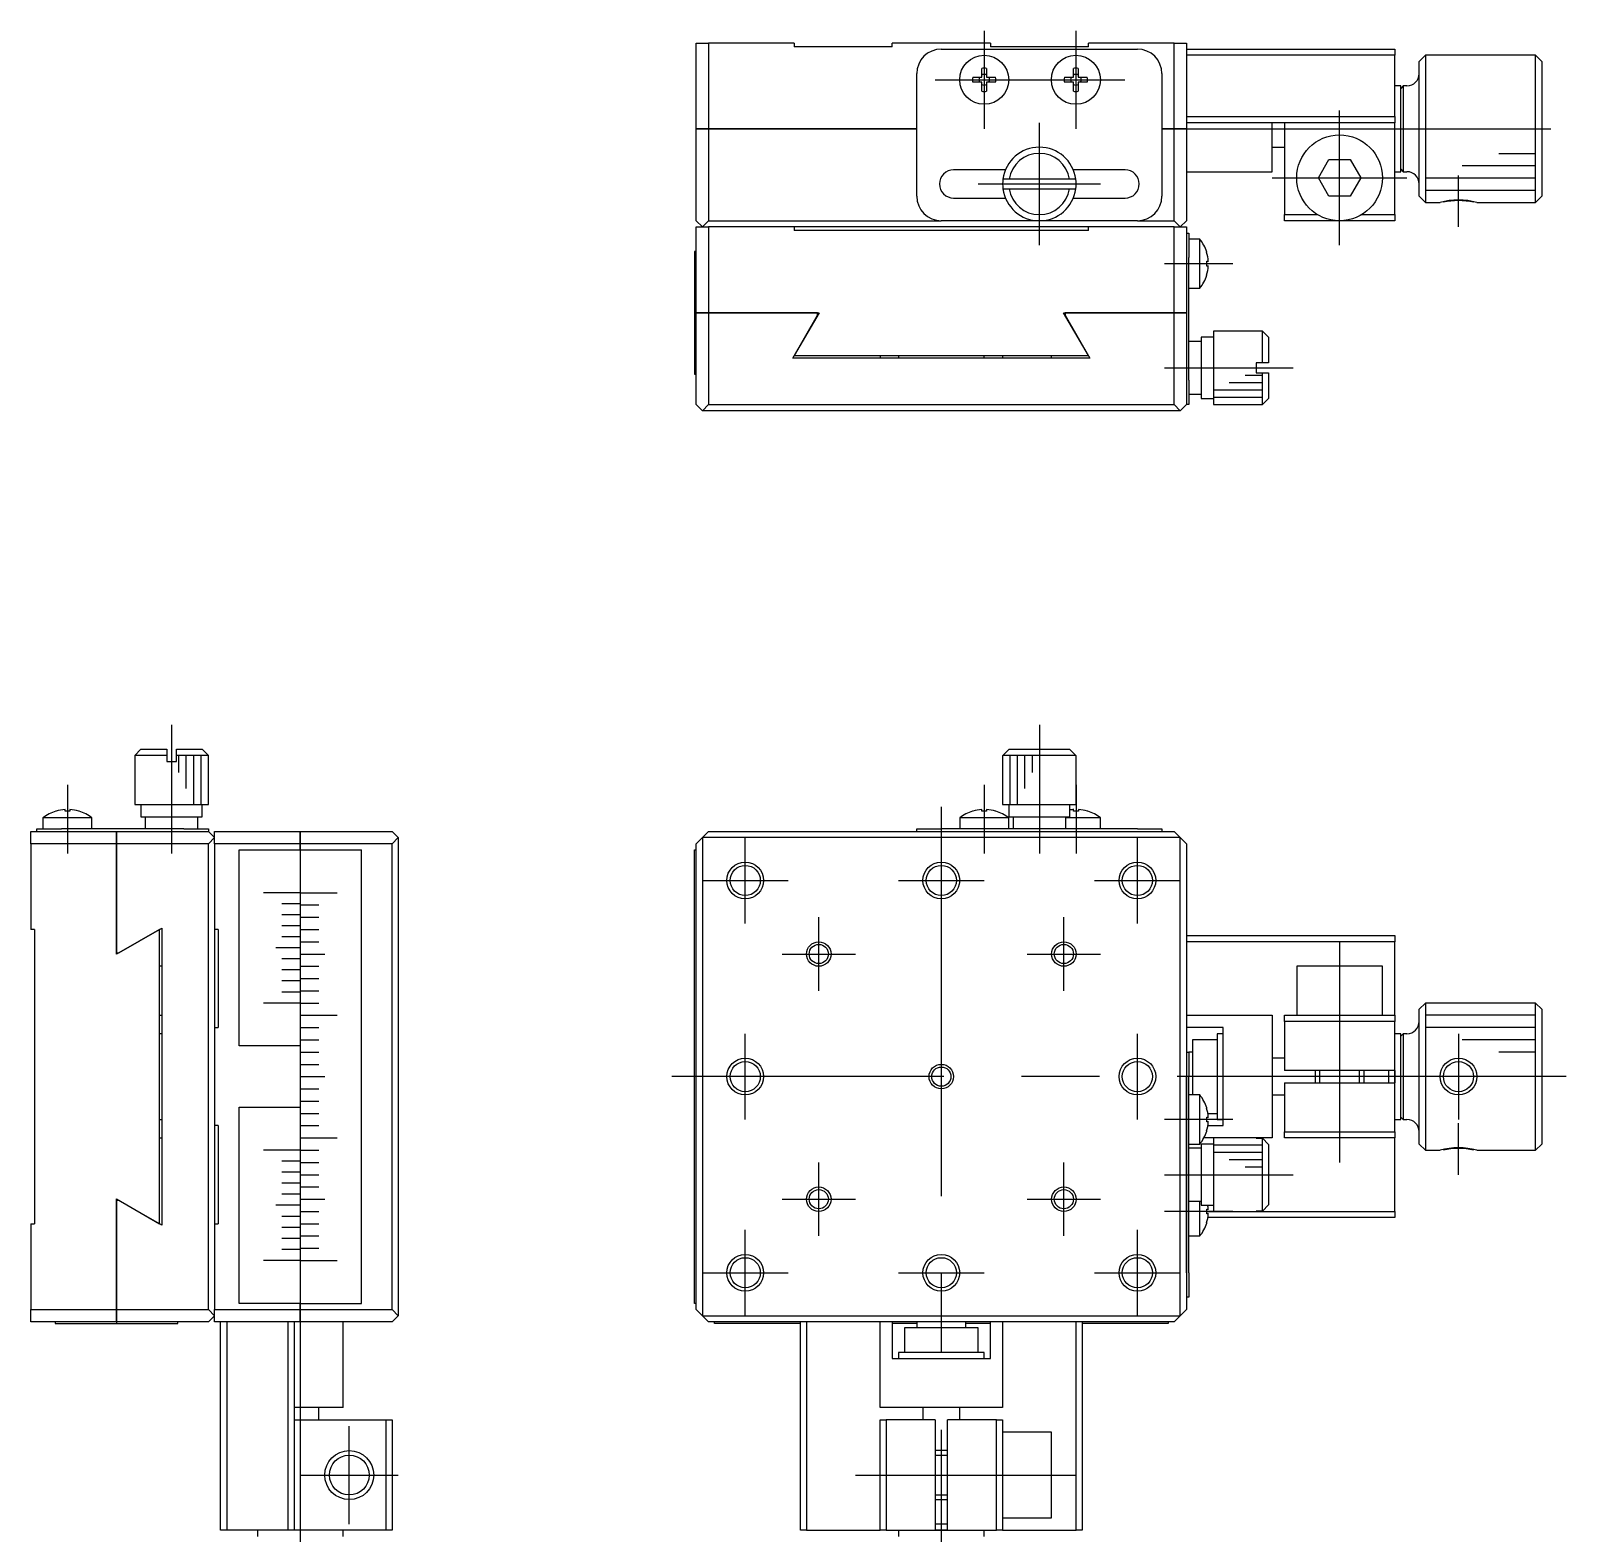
# Model space of a CAD drawing. Extents: x -74 to 198, y -108 to 85.
# Drawn here: x -74.3 to 51, y -37.2 to 85.3 of the extents above; entities that cross this region are included whole.
import ezdxf

# ---------------------------------------------------------------- set-up
doc = ezdxf.new("R2010")
doc.units = 0
doc.linetypes.add('CENTER', pattern=[50.8, 31.75, -6.35, 6.35, -6.35])
doc.layers.get('0').update_dxf_attribs({"linetype": 'CONTINUOUS'})
doc.layers.add('CENTER', color=1, linetype='CENTER')

msp = doc.modelspace()

# ---------------------------------------------------------------- linework, layer by layer
at = {"color": 7, "linetype": 'CONTINUOUS'}
for p, q in [((-20, 77.31), (-20, 84.31)), ((-20, 84.31), (-19, 84.31)), ((-19, 84.31), (-19, 77.31)), ((-12, 84.31), (-19, 84.31)), ((-12, 84.31), (-12, 84.01)), ((-4, 84.01), (-12, 84.01)), ((4, 84.31), (-4, 84.31)), ((-4, 84.01), (-4, 84.31)), ((4, 84.31), (4, 84.01)), ((12, 84.01), (4, 84.01)), ((19, 84.31), (12, 84.31)), ((12, 84.01), (12, 84.31)), ((19, 77.31), (19, 84.31)), ((19, 84.31), (20, 84.31)), ((20, 84.31), (20, 77.31)), ((0, 83.81), (16, 83.81)), ((20, 83.81), (37, 83.81)), ((37, 83.31), (20, 83.31)), ((37, 83.81), (37, 83.31)), ((37, 78.31), (37, 83.31)), ((39.5, 83.31), (39, 82.81)), ((39, 71.81), (39, 82.81)), ((39.5, 83.31), (39.5, 71.31)), ((48.5, 83.31), (39.5, 83.31)), ((48.5, 71.31), (48.5, 83.31)), ((49, 82.81), (48.5, 83.31)), ((49, 82.81), (49, 71.81)), ((-2, 71.81), (-2, 81.81)), ((2.57, 81.51), (3.3, 81.51)), ((3.3, 81.51), (3.3, 82.24)), ((3.7, 82.24), (3.7, 81.51)), ((3.7, 81.51), (4.43, 81.51)), ((10.05, 81.51), (10.78, 81.51)), ((10.78, 81.51), (10.78, 82.24)), ((11.18, 82.24), (11.18, 81.51)), ((11.18, 81.51), (11.91, 81.51)), ((18, 81.81), (18, 71.81)), ((3.3, 81.11), (2.57, 81.11)), ((3.3, 80.38), (3.3, 81.11)), ((4.43, 81.11), (3.7, 81.11)), ((3.7, 81.11), (3.7, 80.38)), ((10.78, 81.11), (10.05, 81.11)), ((10.78, 80.38), (10.78, 81.11)), ((11.91, 81.11), (11.18, 81.11)), ((11.18, 81.11), (11.18, 80.38)), ((37.5, 80.81), (37, 80.81)), ((37.5, 73.81), (37.5, 80.81)), ((37.7, 80.81), (37.5, 80.61)), ((37.5, 74.01), (37.5, 80.61)), ((37.7, 80.81), (37.7, 73.81)), ((38, 80.81), (37.7, 80.81)), ((20, 78.31), (37, 78.31)), ((37, 77.81), (20, 77.81)), ((27, 73.81), (27, 77.81)), ((28, 77.81), (28, 70.31)), ((37, 78.31), (37, 77.81)), ((37, 70.31), (37, 77.81)), ((-20, 69.81), (-20, 77.31)), ((-20, 77.31), (-19, 77.31)), ((-19, 77.31), (-20, 77.31)), ((-2, 77.31), (-19, 77.31)), ((-19, 77.31), (-2, 77.31)), ((-19, 77.31), (-19, 69.81)), ((19, 77.31), (18, 77.31)), ((18, 77.31), (19, 77.31)), ((19, 69.81), (19, 77.31)), ((19, 77.31), (20, 77.31)), ((20, 77.31), (19, 77.31)), ((20, 77.31), (20, 69.81)), ((27, 75.81), (28, 75.81)), ((45.5, 75.31), (48.5, 75.31)), ((5.23, 73.96), (1, 73.96)), ((15, 73.96), (10.77, 73.96)), ((30.77, 73.31), (31.63, 74.81)), ((31.63, 74.81), (33.37, 74.81)), ((33.37, 74.81), (34.23, 73.31)), ((37.5, 74.01), (37.7, 73.81)), ((42.5, 74.31), (48.5, 74.31)), ((5.53, 73.21), (5.03, 73.21)), ((10.47, 73.21), (5.53, 73.21)), ((10.97, 73.21), (10.47, 73.21)), ((20, 73.81), (27, 73.81)), ((31.63, 71.81), (30.77, 73.31)), ((34.23, 73.31), (33.37, 71.81)), ((37, 73.81), (37.5, 73.81)), ((37.7, 73.81), (38, 73.81)), ((39.5, 73.31), (48.5, 73.31)), ((1, 71.66), (5.23, 71.66)), ((5.03, 72.41), (5.53, 72.41)), ((5.53, 72.41), (10.47, 72.41)), ((10.47, 72.41), (10.97, 72.41)), ((10.77, 71.66), (15, 71.66)), ((33.37, 71.81), (31.63, 71.81)), ((39, 71.81), (39.5, 71.31)), ((39.5, 72.31), (48.5, 72.31)), ((48.5, 71.31), (49, 71.81)), ((28, 70.31), (30.7, 70.31)), ((28, 69.81), (28, 70.31)), ((34.3, 70.31), (37, 70.31)), ((37, 70.31), (37, 69.81)), ((39.5, 71.31), (40.7, 71.31)), ((43.7, 71.31), (48.5, 71.31)), ((-19.5, 69.31), (-20, 69.81)), ((-20, 62.31), (-20, 69.31)), ((-20, 69.31), (-19.5, 69.31)), ((-19, 69.81), (-19.5, 69.31)), ((-19.5, 69.31), (-19, 69.31)), ((-19, 69.81), (0, 69.81)), ((-19, 69.31), (-19, 62.31)), ((-12, 69.31), (-19, 69.31)), ((12, 69.31), (-12, 69.31)), ((-12, 69.31), (-12, 69.01)), ((12, 69.01), (-12, 69.01)), ((8, 69.81), (0, 69.81)), ((16, 69.81), (8, 69.81)), ((19, 69.31), (12, 69.31)), ((12, 69.01), (12, 69.31)), ((16, 69.81), (19, 69.81)), ((19.5, 69.31), (19, 69.81)), ((19, 62.31), (19, 69.31)), ((19, 69.31), (19.5, 69.31)), ((20, 69.81), (19.5, 69.31)), ((19.5, 69.31), (20, 69.31)), ((20, 69.31), (20, 62.31)), ((32.5, 69.81), (28, 69.81)), ((37, 69.81), (32.5, 69.81)), ((20, 68.81), (20.2, 68.81)), ((20.2, 68.81), (20.2, 66.81)), ((21.1, 68.31), (20.2, 68.31)), ((21.1, 64.31), (21.1, 68.31)), ((-20.15, 67.31), (-20.15, 62.31)), ((-20, 67.31), (-20.15, 67.31)), ((20.2, 56.81), (20.2, 66.81)), ((21.66, 67.24), (21.66, 67.26)), ((21.66, 66.11), (21.66, 66.51)), ((21.66, 66.51), (21.79, 66.51)), ((21.79, 66.11), (21.66, 66.11)), ((21.66, 65.36), (21.66, 65.38)), ((20.2, 64.31), (21.1, 64.31)), ((-20.15, 62.31), (-20.15, 57.31)), ((-20, 62.31), (-20.15, 62.31)), ((-20, 62.31), (-20.15, 62.31)), ((-20, 54.81), (-20, 62.31)), ((-20, 62.31), (-19, 62.31)), ((-19, 62.31), (-20, 62.31)), ((-10.1, 62.31), (-19, 62.31)), ((-19, 62.31), (-10.1, 62.31)), ((-19, 62.31), (-19, 54.81)), ((-12.12, 58.61), (-10.1, 62.11)), ((-9.98, 62.31), (-12, 58.81)), ((-10.1, 62.11), (-10.1, 62.31)), ((-10.1, 62.31), (-9.98, 62.31)), ((12, 58.81), (9.98, 62.31)), ((9.98, 62.31), (10.1, 62.31)), ((19, 62.31), (10.1, 62.31)), ((10.1, 62.31), (19, 62.31)), ((10.1, 62.31), (10.1, 62.11)), ((10.1, 62.11), (12.12, 58.61)), ((19, 54.81), (19, 62.31)), ((19, 62.31), (20, 62.31)), ((20, 62.31), (19, 62.31)), ((20, 62.31), (20, 54.81)), ((22.2, 60.31), (21.2, 60.31)), ((21.2, 60.31), (21.2, 55.31)), ((22.2, 60.81), (22.2, 54.81)), ((26.2, 60.81), (22.2, 60.81)), ((26.7, 60.31), (26.2, 60.81)), ((26.2, 58.21), (26.2, 60.81)), ((26.7, 60.31), (26.7, 58.21)), ((21.2, 59.96), (20.2, 59.96)), ((12.12, 58.61), (-12.12, 58.61)), ((-12, 58.81), (12, 58.81)), ((-5, 58.81), (-5, 58.61)), ((-3.5, 58.81), (-3.5, 58.61)), ((3.5, 58.61), (3.5, 58.81)), ((5, 58.81), (5, 58.61)), ((9, 58.61), (9, 58.81)), ((25.7, 58.21), (25.7, 57.41)), ((26.2, 58.21), (25.7, 58.21)), ((26.7, 58.21), (26.2, 58.21)), ((-20.15, 57.31), (-20, 57.31)), ((20.2, 56.81), (20.2, 54.81)), ((23.5, 56.61), (26.2, 56.61)), ((24.8, 57.21), (26.2, 57.21)), ((25.7, 57.41), (26.2, 57.41)), ((26.2, 54.81), (26.2, 57.41)), ((26.2, 57.41), (26.7, 57.41)), ((26.7, 57.41), (26.7, 55.31)), ((20.2, 55.66), (21.2, 55.66)), ((21.2, 55.31), (22.2, 55.31)), ((22.2, 56.01), (26.2, 56.01)), ((22.2, 55.41), (26.2, 55.41)), ((26.2, 54.81), (26.7, 55.31)), ((-19.5, 54.31), (-20, 54.81)), ((-19, 54.81), (-19.5, 54.31)), ((19.5, 54.31), (-19.5, 54.31)), ((-19, 54.81), (19, 54.81)), ((19.5, 54.31), (19, 54.81)), ((20, 54.81), (19.5, 54.31)), ((20.2, 54.81), (20, 54.81)), ((22.2, 54.81), (26.2, 54.81)), ((-65.31, 26.7), (-65.81, 26.2)), ((-65.31, 26.7), (-63.21, 26.7)), ((-63.21, 26.7), (-63.21, 26.2)), ((-62.41, 26.7), (-60.31, 26.7)), ((-62.41, 26.2), (-62.41, 26.7)), ((-59.81, 26.2), (-60.31, 26.7)), ((5.03, 26.2), (5.53, 26.7)), ((5.53, 26.7), (10.47, 26.7)), ((10.47, 26.7), (10.97, 26.2)), ((-65.81, 26.2), (-65.81, 22.2)), ((-63.21, 26.2), (-65.81, 26.2)), ((-63.21, 26.2), (-63.21, 25.7)), ((-63.21, 25.7), (-62.41, 25.7)), ((-59.81, 26.2), (-62.41, 26.2)), ((-62.41, 25.7), (-62.41, 26.2)), ((-62.21, 24.8), (-62.21, 26.2)), ((-61.61, 23.5), (-61.61, 26.2)), ((-61.01, 22.2), (-61.01, 26.2)), ((-60.41, 22.2), (-60.41, 26.2)), ((-59.81, 22.2), (-59.81, 26.2)), ((5, 25.7), (5, 22.2)), ((5, 25.7), (5.03, 25.7)), ((10.97, 26.2), (5.03, 26.2)), ((5.03, 25.7), (5.03, 26.2)), ((5.6, 26.2), (5.6, 22.2)), ((6.2, 26.2), (6.2, 22.2)), ((6.8, 26.2), (6.8, 23.5)), ((7.4, 26.2), (7.4, 24.8)), ((10.97, 26.2), (10.97, 25.7)), ((10.97, 25.7), (11, 25.7)), ((11, 22.2), (11, 25.7)), ((-72.24, 21.66), (-72.26, 21.66)), ((-71.51, 21.66), (-71.51, 21.79)), ((-71.11, 21.66), (-71.51, 21.66)), ((-71.11, 21.79), (-71.11, 21.66)), ((-70.36, 21.66), (-70.38, 21.66)), ((-65.81, 22.2), (-59.81, 22.2)), ((-65.31, 22.2), (-65.31, 21.2)), ((-60.31, 21.2), (-60.31, 22.2)), ((2.57, 21.66), (2.55, 21.66)), ((3.3, 21.66), (3.3, 21.79)), ((3.7, 21.66), (3.3, 21.66)), ((3.7, 21.79), (3.7, 21.66)), ((4.45, 21.66), (4.43, 21.66)), ((5, 22.2), (11, 22.2)), ((5.5, 22.2), (5.5, 21.2)), ((10.5, 21.2), (10.5, 22.2)), ((10.8, 21.66), (10.8, 21.79)), ((11.2, 21.66), (10.8, 21.66)), ((11.2, 21.79), (11.2, 21.66)), ((11.95, 21.66), (11.93, 21.66)), ((-73.81, 20.2), (-71.81, 20.2)), ((-73.81, 20), (-73.81, 20.2)), ((-69.31, 21.1), (-73.31, 21.1)), ((-73.31, 21.1), (-73.31, 20.2)), ((-61.81, 20.2), (-71.81, 20.2)), ((-69.31, 20.2), (-69.31, 21.1)), ((-65.31, 21.2), (-60.31, 21.2)), ((-64.96, 21.2), (-64.96, 20.2)), ((-61.81, 20.2), (-59.81, 20.2)), ((-60.66, 20.2), (-60.66, 21.2)), ((-59.81, 20.2), (-59.81, 20)), ((-2, 20.2), (0, 20.2)), ((-2, 20), (-2, 20.2)), ((16, 20.2), (0, 20.2)), ((5.5, 21.1), (1.5, 21.1)), ((1.5, 21.1), (1.5, 20.2)), ((5.5, 21.2), (10.5, 21.2)), ((5.5, 20.2), (5.5, 21.1)), ((5.85, 21.2), (5.85, 20.2)), ((10.15, 20.2), (10.15, 21.2)), ((13, 21.1), (10.15, 21.1)), ((13, 20.2), (13, 21.1)), ((16, 20.2), (18, 20.2)), ((18, 20.2), (18, 20)), ((-74.31, 20), (-67.31, 20)), ((-74.31, 19), (-74.31, 20)), ((-74.31, 19), (-74.31, 12)), ((-67.31, 19), (-74.31, 19)), ((-67.31, 20), (-59.81, 20)), ((-67.31, 19), (-67.31, 20)), ((-67.31, 20), (-67.31, 19)), ((-59.81, 19), (-67.31, 19)), ((-67.31, 19), (-67.31, 10.1)), ((-67.31, 10.1), (-67.31, 19)), ((-59.81, 20), (-59.31, 19.5)), ((-59.31, 19.5), (-59.81, 19)), ((-59.81, -19), (-59.81, 19)), ((-59.31, 20), (-52.31, 20)), ((-59.31, 19.5), (-59.31, 20)), ((-59.31, 19), (-59.31, 19.5)), ((-59.31, 19), (-59.31, 12)), ((-52.31, 19), (-59.31, 19)), ((-52.31, 20), (-44.81, 20)), ((-52.31, 19), (-52.31, 20)), ((-52.31, 20), (-52.31, 19)), ((-44.81, 19), (-52.31, 19)), ((-52.31, 19), (-52.31, 18.51)), ((-52.31, 18.51), (-52.31, 19)), ((-44.81, 20), (-44.31, 19.5)), ((-44.31, 19.5), (-44.81, 19)), ((-44.81, -19), (-44.81, 19)), ((-44.31, 19.5), (-44.31, -19.5)), ((-19.5, 19.5), (-20, 19)), ((-20, -19), (-20, 19)), ((-19, 20), (-19.5, 19.5)), ((-19.5, 19.5), (-19.5, -19.5)), ((19.5, 19.5), (-19.5, 19.5)), ((-19, 20), (19, 20)), ((19.5, 19.5), (19, 20)), ((19.5, -19.5), (19.5, 19.5)), ((20, 19), (19.5, 19.5)), ((20, 19), (20, 0)), ((-57.31, 2.5), (-57.31, 18.5)), ((-57.31, 18.5), (-52.31, 18.5)), ((-52.31, 18.5), (-47.31, 18.5)), ((-52.31, 18.5), (-52.31, 15.01)), ((-52.31, 18.5), (-52.31, 15.01)), ((-47.31, -18.5), (-47.31, 18.5)), ((-20.15, -18.5), (-20.15, 18.5)), ((-20.15, 18.5), (-20, 18.5)), ((-54.31, 15), (-55.31, 15)), ((-53.81, 15), (-54.31, 15)), ((-52.31, 15), (-53.81, 15)), ((-52.31, 14.1), (-53.81, 14.1)), ((-52.31, 15.01), (-52.31, 15)), ((-52.31, 15.01), (-52.31, 15)), ((-52.31, 15), (-50.81, 15)), ((-52.31, 15), (-52.31, 14.99)), ((-52.31, 15), (-52.31, 14.99)), ((-52.31, 14.99), (-52.31, 14.11)), ((-52.31, 14.99), (-52.31, 14.1)), ((-52.31, 14.11), (-52.31, 14.1)), ((-52.31, 14.1), (-52.31, 14.09)), ((-52.31, 14.1), (-52.31, 14.01)), ((-52.31, 14.09), (-52.31, 14)), ((-52.31, 14.01), (-52.31, 14)), ((-52.31, 14), (-50.81, 14)), ((-52.31, 14), (-52.31, 13.21)), ((-52.31, 14), (-52.31, 13.99)), ((-52.31, 13.99), (-52.31, 13.2)), ((-50.81, 15), (-50.31, 15)), ((-50.31, 15), (-49.31, 15)), ((-52.31, 13.2), (-53.81, 13.2)), ((-52.31, 13.21), (-52.31, 13.2)), ((-52.31, 13.2), (-52.31, 13.19)), ((-52.31, 13.2), (-52.31, 13.01)), ((-52.31, 13.19), (-52.31, 13)), ((-52.31, 13.01), (-52.31, 13)), ((-52.31, 13), (-50.81, 13)), ((-52.31, 13), (-52.31, 12.31)), ((-52.31, 13), (-52.31, 12.99)), ((-52.31, 12.99), (-52.31, 12.3)), ((-74.01, 12), (-74.31, 12)), ((-74.01, 12), (-74.01, -12)), ((-63.81, 12), (-67.31, 9.98)), ((-67.11, 10.1), (-63.61, 12.12)), ((-63.81, -12), (-63.81, 12)), ((-63.61, 12.12), (-63.61, -12.12)), ((-59.31, 12), (-59.31, 4)), ((-59.01, 12), (-59.31, 12)), ((-59.01, 12), (-59.01, 4)), ((-52.31, 12.3), (-53.81, 12.3)), ((-52.31, 11.4), (-53.81, 11.4)), ((-52.31, 12.31), (-52.31, 12.3)), ((-52.31, 12.3), (-52.31, 12.29)), ((-52.31, 12.3), (-52.31, 12.01)), ((-52.31, 12.29), (-52.31, 12)), ((-52.31, 12.01), (-52.31, 12)), ((-52.31, 12), (-50.81, 12)), ((-52.31, 12), (-52.31, 11.41)), ((-52.31, 12), (-52.31, 11.99)), ((-52.31, 11.99), (-52.31, 11.4)), ((-52.31, 11.41), (-52.31, 11.4)), ((-52.31, 11.4), (-52.31, 11.01)), ((-52.31, 11.4), (-52.31, 11.39)), ((-52.31, 11.39), (-52.31, 11)), ((20, 11.5), (37, 11.5)), ((37, 11.5), (37, 11)), ((-67.31, 10.1), (-67.11, 10.1)), ((-67.31, 9.98), (-67.31, 10.1)), ((-53.81, 10.5), (-54.31, 10.5)), ((-52.31, 10.5), (-53.81, 10.5)), ((-52.31, 11.01), (-52.31, 11)), ((-52.31, 11), (-50.81, 11)), ((-52.31, 11), (-52.31, 10.51)), ((-52.31, 11), (-52.31, 10.99)), ((-52.31, 10.99), (-52.31, 10.5)), ((-52.31, 10.51), (-52.31, 10.5)), ((-52.31, 10.5), (-52.31, 10.49)), ((-52.31, 10.5), (-52.31, 10.01)), ((-52.31, 10.49), (-52.31, 10)), ((37, 11), (20, 11)), ((37, 5), (37, 11)), ((-63.61, 9), (-63.81, 9)), ((-52.31, 9.6), (-53.81, 9.6)), ((-52.31, 10.01), (-52.31, 10)), ((-52.31, 10), (-50.81, 10)), ((-52.31, 10), (-52.31, 9.61)), ((-52.31, 10), (-52.31, 9.99)), ((-52.31, 9.99), (-52.31, 9.6)), ((-52.31, 9.61), (-52.31, 9.6)), ((-52.31, 9.6), (-52.31, 9.59)), ((-52.31, 9.6), (-52.31, 9.01)), ((-52.31, 9.59), (-52.31, 9)), ((-52.31, 9.01), (-52.31, 9)), ((-52.31, 9), (-50.81, 9)), ((-52.31, 9), (-52.31, 8.71)), ((-52.31, 9), (-52.31, 8.99)), ((-52.31, 8.99), (-52.31, 8.7)), ((-50.81, 10), (-50.31, 10)), ((32.5, 9), (29, 9)), ((29, 9), (29, 5)), ((36, 9), (32.5, 9)), ((36, 5), (36, 9)), ((-52.31, 8.7), (-53.81, 8.7)), ((-52.31, 7.8), (-53.81, 7.8)), ((-52.31, 8.71), (-52.31, 8.7)), ((-52.31, 8.7), (-52.31, 8.69)), ((-52.31, 8.7), (-52.31, 8.01)), ((-52.31, 8.69), (-52.31, 8)), ((-52.31, 8.01), (-52.31, 8)), ((-52.31, 8), (-50.81, 8)), ((-52.31, 8), (-52.31, 7.81)), ((-52.31, 8), (-52.31, 7.99)), ((-52.31, 7.99), (-52.31, 7.8)), ((-52.31, 7.81), (-52.31, 7.8)), ((-52.31, 7.8), (-52.31, 7.01)), ((-52.31, 7.8), (-52.31, 7.79)), ((-52.31, 7.79), (-52.31, 7)), ((-52.31, 6.9), (-53.81, 6.9)), ((-52.31, 7.01), (-52.31, 7)), ((-52.31, 7), (-50.81, 7)), ((-52.31, 7), (-52.31, 6.91)), ((-52.31, 7), (-52.31, 6.99)), ((-52.31, 6.99), (-52.31, 6.9)), ((-52.31, 6.91), (-52.31, 6.9)), ((-52.31, 6.9), (-52.31, 6.89)), ((-52.31, 6.9), (-52.31, 6.01)), ((-52.31, 6.89), (-52.31, 6.01)), ((-54.31, 6), (-55.31, 6)), ((-53.81, 6), (-54.31, 6)), ((-52.31, 6), (-53.81, 6)), ((-52.31, 6.01), (-52.31, 6)), ((-52.31, 6.01), (-52.31, 6)), ((-52.31, 6), (-50.81, 6)), ((-52.31, 6), (-52.31, 5.99)), ((-52.31, 6), (-52.31, 5.99)), ((-52.31, 5.99), (-52.31, 5)), ((-52.31, 5.99), (-52.31, 5.01)), ((39.5, 6), (39, 5.5)), ((39, 0), (39, 5.5)), ((48.5, 6), (39.5, 6)), ((39.5, 6), (39.5, 0)), ((48.5, -6), (48.5, 6)), ((49, 5.5), (48.5, 6)), ((49, 5.5), (49, -5.5)), ((-63.81, 5), (-63.61, 5)), ((-59.31, 4), (-59.31, -4)), ((-59.31, 4), (-59.01, 4)), ((-52.31, 5.01), (-52.31, 5)), ((-52.31, 5), (-52.31, 4)), ((-52.31, 5), (-50.81, 5)), ((-52.31, 5), (-52.31, 4.99)), ((-52.31, 4.99), (-52.31, 4.01)), ((-52.31, 4.01), (-52.31, 4)), ((-52.31, 4), (-50.81, 4)), ((-52.31, 4), (-52.31, 3)), ((-52.31, 4), (-52.31, 3.99)), ((-52.31, 3.99), (-52.31, 3.01)), ((-50.81, 5), (-50.31, 5)), ((-50.31, 5), (-49.31, 5)), ((20, 5), (27, 5)), ((23, 4), (20, 4)), ((23, 0), (23, 4)), ((27, 5), (27, -5)), ((28, 5), (30.7, 5)), ((28, 4.5), (28, 5)), ((37, 4.5), (28, 4.5)), ((28, 4.5), (28, 0.5)), ((30.7, 5), (32.5, 5)), ((32.5, 5), (34.3, 5)), ((34.3, 5), (37, 5)), ((37, 5), (37, 4.5)), ((37, 0.5), (37, 4.5)), ((48.5, 5), (39.5, 5)), ((48.5, 4), (39.5, 4)), ((-63.61, 3.5), (-63.81, 3.5)), ((-52.31, 3.01), (-52.31, 3)), ((-52.31, 3), (-50.81, 3)), ((-52.31, 3), (-52.31, 2.5)), ((-52.31, 3), (-52.31, 2.99)), ((-52.31, 2.99), (-52.31, 2.5)), ((22.5, 3), (20.5, 3)), ((20.5, 3), (20.5, -1.5)), ((22.5, 3.5), (22.5, -3.5)), ((23, 3.5), (22.5, 3.5)), ((37.5, 3.5), (37, 3.5)), ((37.5, 0), (37.5, 3.5)), ((37.7, 3.5), (37.5, 3.3)), ((37.7, 3.5), (37.7, 0)), ((38, 3.5), (37.7, 3.5)), ((48.5, 3), (42.5, 3)), ((-52.31, 2.5), (-57.31, 2.5)), ((-52.31, 2.5), (-52.31, 2.49)), ((-52.31, 2.49), (-52.31, 2)), ((-52.31, 2), (-50.81, 2)), ((-52.31, 2), (-52.31, 1)), ((20, 2), (20.2, 2)), ((20.2, 2), (20.2, 0)), ((20.5, 2), (20.2, 2)), ((28, 1.5), (27, 1.5)), ((48.5, 2), (45.5, 2)), ((-52.31, 1), (-52.31, 0)), ((-52.31, 1), (-50.81, 1)), ((-52.31, 0), (-50.81, 0)), ((-52.31, 0), (-52.31, -1)), ((-50.81, 0), (-50.31, 0)), ((20, 0), (20, -16)), ((20, -16), (20, 0)), ((20.2, -16), (20.2, 0)), ((23, -4), (23, 0)), ((37, 0.5), (28, 0.5)), ((30.5, 0.5), (30.5, -0.5)), ((34.5, -0.5), (34.5, 0.5)), ((36.5, 0.5), (36.5, -0.5)), ((37, 0.5), (37, 0)), ((37, 0), (37, 0.5)), ((37, -0.5), (37, 0)), ((37, 0), (37, -0.5)), ((37.5, -3.5), (37.5, 0)), ((37.7, 0), (37.7, -3.5)), ((39, -5.5), (39, 0)), ((39.5, 0), (39.5, -6)), ((-52.31, -1), (-50.81, -1)), ((-52.31, -1), (-52.31, -2)), ((28, -0.5), (37, -0.5)), ((28, -0.5), (28, -4.5)), ((37, -4.5), (37, -0.5)), ((-57.31, -18.5), (-57.31, -2.5)), ((-57.31, -2.5), (-52.31, -2.5)), ((-52.31, -2), (-50.81, -2)), ((-52.31, -2), (-52.31, -2.49)), ((-52.31, -2.49), (-52.31, -2.5)), ((-52.31, -2.5), (-52.31, -3)), ((-52.31, -2.5), (-52.31, -2.99)), ((21.1, -1.5), (20.2, -1.5)), ((21.1, -5.5), (21.1, -1.5)), ((27, -1.5), (28, -1.5)), ((-63.81, -3.5), (-63.61, -3.5)), ((-52.31, -2.99), (-52.31, -3)), ((-52.31, -3), (-52.31, -4)), ((-52.31, -3), (-50.81, -3)), ((-52.31, -3), (-52.31, -3.01)), ((-52.31, -3.01), (-52.31, -3.99)), ((21.66, -2.57), (21.66, -2.55)), ((21.66, -3.7), (21.66, -3.3)), ((21.66, -3.3), (21.79, -3.3)), ((21.79, -3.7), (21.66, -3.7)), ((21.75, -3), (22.5, -3)), ((22.5, -3.5), (23, -3.5)), ((37, -3.5), (37.5, -3.5)), ((37.5, -3.3), (37.7, -3.5)), ((37.7, -3.5), (38, -3.5)), ((-63.81, -5), (-63.61, -5)), ((-59.31, -4), (-59.31, -12)), ((-59.01, -4), (-59.31, -4)), ((-59.01, -4), (-59.01, -12)), ((-52.31, -3.99), (-52.31, -4)), ((-52.31, -4), (-50.81, -4)), ((-52.31, -4), (-52.31, -5)), ((-52.31, -4), (-52.31, -4.01)), ((-52.31, -4.01), (-52.31, -4.99)), ((-52.31, -4.99), (-52.31, -5)), ((-52.31, -5), (-50.81, -5)), ((-52.31, -5), (-52.31, -5.99)), ((-52.31, -5), (-52.31, -5.01)), ((-52.31, -5.01), (-52.31, -5.99)), ((-50.81, -5), (-50.31, -5)), ((-50.31, -5), (-49.31, -5)), ((22.2, -5), (21.43, -5)), ((21.66, -4.45), (21.66, -4.43)), ((21.75, -4), (23, -4)), ((22.2, -5), (22.2, -11)), ((25.7, -5), (22.2, -5)), ((27, -5), (25.7, -5)), ((25.7, -5), (25.7, -5.03)), ((28, -4.5), (37, -4.5)), ((28, -5), (28, -4.5)), ((37, -5), (28, -5)), ((37, -4.5), (37, -5)), ((37, -11), (37, -5)), ((-54.31, -6), (-55.31, -6)), ((-53.81, -6), (-54.31, -6)), ((-52.31, -6), (-53.81, -6)), ((-52.31, -5.99), (-52.31, -6)), ((-52.31, -5.99), (-52.31, -6)), ((-52.31, -6), (-50.81, -6)), ((-52.31, -6), (-52.31, -6.01)), ((-52.31, -6), (-52.31, -6.01)), ((-52.31, -6.01), (-52.31, -6.89)), ((-52.31, -6.01), (-52.31, -6.9)), ((20.2, -5.5), (21.1, -5.5)), ((21.2, -5.85), (20.2, -5.85)), ((22.2, -5.5), (21.2, -5.5)), ((21.2, -5.5), (21.2, -10.5)), ((26.2, -5.6), (22.2, -5.6)), ((26.2, -6.2), (22.2, -6.2)), ((25.7, -5.03), (26.2, -5.03)), ((26.2, -10.97), (26.2, -5.03)), ((26.2, -5.03), (26.7, -5.53)), ((26.7, -5.53), (26.7, -10.47)), ((39, -5.5), (39.5, -6)), ((39.5, -6), (40.7, -6)), ((43.7, -6), (48.5, -6)), ((48.5, -6), (49, -5.5)), ((-52.31, -6.9), (-53.81, -6.9)), ((-52.31, -6.89), (-52.31, -6.9)), ((-52.31, -6.9), (-52.31, -6.91)), ((-52.31, -6.9), (-52.31, -6.99)), ((-52.31, -6.91), (-52.31, -7)), ((-52.31, -6.99), (-52.31, -7)), ((-52.31, -7), (-50.81, -7)), ((-52.31, -7), (-52.31, -7.79)), ((-52.31, -7), (-52.31, -7.01)), ((-52.31, -7.01), (-52.31, -7.8)), ((26.2, -6.8), (23.5, -6.8)), ((26.2, -7.4), (24.8, -7.4)), ((-52.31, -7.8), (-53.81, -7.8)), ((-52.31, -8.7), (-53.81, -8.7)), ((-52.31, -7.79), (-52.31, -7.8)), ((-52.31, -7.8), (-52.31, -7.81)), ((-52.31, -7.8), (-52.31, -7.99)), ((-52.31, -7.81), (-52.31, -8)), ((-52.31, -7.99), (-52.31, -8)), ((-52.31, -8), (-50.81, -8)), ((-52.31, -8), (-52.31, -8.69)), ((-52.31, -8), (-52.31, -8.01)), ((-52.31, -8.01), (-52.31, -8.7)), ((-52.31, -8.69), (-52.31, -8.7)), ((-52.31, -8.7), (-52.31, -8.71)), ((-52.31, -8.7), (-52.31, -8.99)), ((-52.31, -8.71), (-52.31, -9)), ((-67.31, -9.98), (-63.81, -12)), ((-67.31, -10.1), (-67.31, -9.98)), ((-52.31, -9.6), (-53.81, -9.6)), ((-52.31, -8.99), (-52.31, -9)), ((-52.31, -9), (-50.81, -9)), ((-52.31, -9), (-52.31, -9.59)), ((-52.31, -9), (-52.31, -9.01)), ((-52.31, -9.01), (-52.31, -9.6)), ((-52.31, -9.59), (-52.31, -9.6)), ((-52.31, -9.6), (-52.31, -9.61)), ((-52.31, -9.6), (-52.31, -9.99)), ((-52.31, -9.61), (-52.31, -10)), ((-52.31, -9.99), (-52.31, -10)), ((-52.31, -10), (-52.31, -10.49)), ((-52.31, -10), (-50.81, -10)), ((-52.31, -10), (-52.31, -10.01)), ((-52.31, -10.01), (-52.31, -10.5)), ((-50.81, -10), (-50.31, -10)), ((-67.31, -10.1), (-67.31, -19)), ((-67.31, -19), (-67.31, -10.1)), ((-67.11, -10.1), (-67.31, -10.1)), ((-63.61, -12.12), (-67.11, -10.1)), ((-53.81, -10.5), (-54.31, -10.5)), ((-52.31, -10.5), (-53.81, -10.5)), ((-52.31, -10.49), (-52.31, -10.5)), ((-52.31, -10.5), (-52.31, -10.51)), ((-52.31, -10.5), (-52.31, -10.99)), ((-52.31, -10.51), (-52.31, -11)), ((-52.31, -10.99), (-52.31, -11)), ((-52.31, -11), (-50.81, -11)), ((-52.31, -11), (-52.31, -11.39)), ((-52.31, -11), (-52.31, -11.01)), ((-52.31, -11.01), (-52.31, -11.4)), ((20.2, -10.15), (21.2, -10.15)), ((21.1, -13), (21.1, -10.15)), ((21.2, -10.5), (22.2, -10.5)), ((21.66, -11.2), (21.66, -10.8)), ((21.66, -10.8), (21.79, -10.8)), ((21.66, -11), (22.2, -11)), ((21.79, -11.2), (21.66, -11.2)), ((22.2, -11), (25.7, -11)), ((26.2, -10.97), (25.7, -10.97)), ((25.7, -10.97), (25.7, -11)), ((25.7, -11), (37, -11)), ((26.7, -10.47), (26.2, -10.97)), ((37, -11), (37, -11.5)), ((-74.31, -12), (-74.31, -19)), ((-74.31, -12), (-74.01, -12)), ((-59.31, -12), (-59.31, -19)), ((-59.31, -12), (-59.01, -12)), ((-52.31, -11.4), (-53.81, -11.4)), ((-52.31, -12.3), (-53.81, -12.3)), ((-52.31, -11.39), (-52.31, -11.4)), ((-52.31, -11.4), (-52.31, -11.41)), ((-52.31, -11.4), (-52.31, -11.99)), ((-52.31, -11.41), (-52.31, -12)), ((-52.31, -11.99), (-52.31, -12)), ((-52.31, -12), (-50.81, -12)), ((-52.31, -12), (-52.31, -12.29)), ((-52.31, -12), (-52.31, -12.01)), ((-52.31, -12.01), (-52.31, -12.3)), ((-52.31, -12.29), (-52.31, -12.3)), ((-52.31, -12.3), (-52.31, -12.31)), ((-52.31, -12.3), (-52.31, -12.99)), ((-52.31, -12.31), (-52.31, -13)), ((21.66, -11.95), (21.66, -11.93)), ((37, -11.5), (21.75, -11.5)), ((-52.31, -13.2), (-53.81, -13.2)), ((-52.31, -12.99), (-52.31, -13)), ((-52.31, -13), (-50.81, -13)), ((-52.31, -13), (-52.31, -13.19)), ((-52.31, -13), (-52.31, -13.01)), ((-52.31, -13.01), (-52.31, -13.2)), ((-52.31, -13.19), (-52.31, -13.2)), ((-52.31, -13.2), (-52.31, -13.21)), ((-52.31, -13.2), (-52.31, -13.99)), ((-52.31, -13.21), (-52.31, -14)), ((20.2, -13), (21.1, -13)), ((-54.31, -15), (-55.31, -15)), ((-53.81, -15), (-54.31, -15)), ((-52.31, -14.1), (-53.81, -14.1)), ((-52.31, -15), (-53.81, -15)), ((-52.31, -13.99), (-52.31, -14)), ((-52.31, -14), (-50.81, -14)), ((-52.31, -14), (-52.31, -14.09)), ((-52.31, -14), (-52.31, -14.01)), ((-52.31, -14.01), (-52.31, -14.1)), ((-52.31, -14.09), (-52.31, -14.1)), ((-52.31, -14.1), (-52.31, -14.11)), ((-52.31, -14.1), (-52.31, -14.99)), ((-52.31, -14.11), (-52.31, -14.99)), ((-52.31, -14.99), (-52.31, -15)), ((-52.31, -14.99), (-52.31, -15)), ((-52.31, -15), (-50.81, -15)), ((-52.31, -15), (-52.31, -15.01)), ((-52.31, -15), (-52.31, -15.01)), ((-52.31, -15.01), (-52.31, -18.5)), ((-52.31, -15.01), (-52.31, -18.5)), ((-50.81, -15), (-50.31, -15)), ((-50.31, -15), (-49.31, -15)), ((20, -16), (20, -19)), ((20.2, -16), (20.2, -18)), ((-52.31, -18.5), (-57.31, -18.5)), ((-52.31, -18.5), (-47.31, -18.5)), ((-52.31, -18.51), (-52.31, -19)), ((-52.31, -19), (-52.31, -18.51)), ((-20, -18.5), (-20.15, -18.5)), ((20.2, -18), (20, -18)), ((-74.31, -19), (-67.31, -19)), ((-74.31, -20), (-74.31, -19)), ((-67.31, -20), (-74.31, -20)), ((-72.31, -20), (-72.31, -20.15)), ((-67.31, -19), (-59.81, -19)), ((-67.31, -20), (-67.31, -19)), ((-67.31, -19), (-67.31, -20)), ((-59.81, -20), (-67.31, -20)), ((-67.31, -20), (-67.31, -20.15)), ((-67.31, -20), (-67.31, -20.15)), ((-62.31, -20.15), (-62.31, -20)), ((-59.81, -19), (-59.31, -19.5)), ((-59.31, -19.5), (-59.81, -20)), ((-59.31, -19), (-52.31, -19)), ((-59.31, -19.5), (-59.31, -19)), ((-59.31, -20), (-59.31, -19.5)), ((-52.31, -20), (-59.31, -20)), ((-58.81, -37), (-58.81, -20)), ((-58.31, -20), (-58.31, -37)), ((-53.31, -37), (-53.31, -20)), ((-52.81, -20), (-52.81, -37)), ((-52.31, -19), (-44.81, -19)), ((-52.31, -20), (-52.31, -19)), ((-52.31, -19), (-52.31, -20)), ((-44.81, -20), (-52.31, -20)), ((-48.81, -27), (-48.81, -20)), ((-44.81, -19), (-44.31, -19.5)), ((-44.31, -19.5), (-44.81, -20)), ((-20, -19), (-19.5, -19.5)), ((-19.5, -19.5), (19.5, -19.5)), ((-19.5, -19.5), (-19, -20)), ((19, -20), (-19, -20)), ((-18.5, -20.15), (-18.5, -20)), ((-11.5, -37), (-11.5, -20)), ((-11, -20), (-11, -37)), ((-5, -27), (-5, -20)), ((-4, -20), (-4, -23)), ((-2, -20), (-2, -20.5)), ((2, -20.5), (2, -20)), ((4, -23), (4, -20)), ((5, -20), (5, -27)), ((11, -37), (11, -20)), ((11.5, -20), (11.5, -37)), ((18.5, -20), (18.5, -20.15)), ((19, -20), (19.5, -19.5)), ((19.5, -19.5), (20, -19)), ((-72.31, -20.15), (-67.31, -20.15)), ((-67.31, -20.15), (-62.31, -20.15)), ((-11.5, -20.15), (-18.5, -20.15)), ((-2, -20.15), (-4, -20.15)), ((3, -20.5), (-3, -20.5)), ((-3, -20.5), (-3, -22.5)), ((4, -20.15), (2, -20.15)), ((3, -22.5), (3, -20.5)), ((18.5, -20.15), (11.5, -20.15)), ((3.5, -22.5), (-3.5, -22.5)), ((-3.5, -22.5), (-3.5, -23)), ((3.5, -23), (3.5, -22.5)), ((-4, -23), (0, -23)), ((0, -23), (4, -23)), ((-48.81, -27), (-52.81, -27)), ((-50.81, -28), (-50.81, -27)), ((5, -27), (-5, -27)), ((-1.5, -27), (-1.5, -28)), ((1.5, -28), (1.5, -27)), ((-52.81, -28), (-45.31, -28)), ((-45.31, -28), (-44.81, -28)), ((-45.31, -37), (-45.31, -28)), ((-44.81, -28), (-44.81, -37)), ((-5, -37), (-5, -28)), ((-5, -28), (-4.5, -28)), ((-4.5, -28), (-4.5, -37)), ((-0.5, -28), (-4.5, -28)), ((-0.5, -28), (-0.5, -37)), ((0.5, -37), (0.5, -28)), ((4.5, -28), (0.5, -28)), ((4.5, -37), (4.5, -28)), ((4.5, -28), (5, -28)), ((5, -28), (5, -30.7)), ((9, -29), (5, -29)), ((9, -32.5), (9, -29)), ((0.5, -30.5), (-0.5, -30.5)), ((5, -30.7), (5, -32.5)), ((5, -32.5), (5, -34.3)), ((9, -36), (9, -32.5)), ((-0.5, -34.5), (0.5, -34.5)), ((5, -34.3), (5, -37)), ((5, -36), (9, -36)), ((-58.31, -37), (-58.81, -37)), ((-53.31, -37), (-58.31, -37)), ((-55.81, -37), (-55.81, -37.5)), ((-52.81, -37), (-53.31, -37)), ((-45.31, -37), (-52.81, -37)), ((-48.81, -37.5), (-48.81, -37)), ((-44.81, -37), (-45.31, -37)), ((-11, -37), (-11.5, -37)), ((-11, -37), (-5, -37)), ((-4.5, -37), (-5, -37)), ((-4.5, -37), (-0.5, -37)), ((-3.5, -37), (-3.5, -37.5)), ((0.5, -36.5), (-0.5, -36.5)), ((-0.5, -37), (0, -37)), ((0, -37), (-0.5, -37)), ((0.5, -37), (0, -37)), ((0, -37), (0.5, -37)), ((0.5, -37), (4.5, -37)), ((3.5, -37.5), (3.5, -37)), ((5, -37), (4.5, -37)), ((5, -37), (11, -37)), ((11.5, -37), (11, -37))]:
    msp.add_line(p, q, dxfattribs=at)
at = {"color": 3, "linetype": 'CONTINUOUS'}
for p, q in [((30.88, -0.5), (30.88, 0.5)), ((34.12, -0.5), (34.12, 0.5)), ((-0.5, -30.88), (0.5, -30.88)), ((-0.5, -34.12), (0.5, -34.12))]:
    msp.add_line(p, q, dxfattribs=at)
at = {"color": 7, "linetype": 'CONTINUOUS'}
for centre, radius in [((3.5, 81.31), 2), ((10.98, 81.31), 2), ((32.5, 73.31), 3.5), ((-16, 16), 1.23), ((0, 16), 1.23), ((16, 16), 1.23), ((-10, 10), 0.783), ((10, 10), 0.783), ((-16, 0), 1.23), ((0, 0), 0.783), ((16, 0), 1.23), ((42.2, 0), 1.23), ((-10, -10), 0.783), ((10, -10), 0.783), ((-16, -16), 1.23), ((0, -16), 1.23), ((16, -16), 1.23), ((-48.31, -32.5), 1.62)]:
    msp.add_circle(centre, radius, dxfattribs=at)
at = {"color": 3, "linetype": 'CONTINUOUS'}
for centre, radius in [((-16, 16), 1.5), ((0, 16), 1.5), ((16, 16), 1.5), ((-10, 10), 1), ((10, 10), 1), ((-16, 0), 1.5), ((16, 0), 1.5), ((42.2, 0), 1.5), ((0, 0), 1), ((-10, -10), 1), ((10, -10), 1), ((-16, -16), 1.5), ((0, -16), 1.5), ((16, -16), 1.5), ((-48.31, -32.5), 2)]:
    msp.add_circle(centre, radius, dxfattribs=at)
at = {"color": 7, "linetype": 'CONTINUOUS'}
for centre, radius, start, end in [((0, 81.81), 2, 90, 180), ((16, 81.81), 2, 0, 90), ((3.5, 81.31), 0.95, 167.8468, 192.1532), ((3.5, 81.31), 0.435, 152.6335, 207.3665), ((3.5, 81.31), 0.95, 77.8468, 102.1532), ((3.5, 81.31), 0.435, 62.6335, 117.3665), ((3.5, 81.31), 0.435, 332.6335, 27.3665), ((3.5, 81.31), 0.95, 347.8468, 12.1532), ((10.98, 81.31), 0.95, 167.8468, 192.1532), ((10.98, 81.31), 0.435, 152.6335, 207.3665), ((10.98, 81.31), 0.95, 77.8468, 102.1532), ((10.98, 81.31), 0.435, 62.6335, 117.3665), ((10.98, 81.31), 0.435, 332.6335, 27.3665), ((10.98, 81.31), 0.95, 347.8468, 12.1532), ((38, 81.81), 1, 270, 0), ((3.5, 81.31), 0.435, 242.6335, 297.3665), ((3.5, 81.31), 0.95, 257.8468, 282.1532), ((10.98, 81.31), 0.435, 242.6335, 297.3665), ((10.98, 81.31), 0.95, 257.8468, 282.1532), ((8, 72.81), 3, 7.6623, 172.3377), ((8, 72.81), 2.5, 9.2069, 170.7931), ((1, 72.81), 1.15, 90, 270), ((15, 72.81), 1.15, 270, 90), ((8, 72.81), 3, 172.3377, 187.6623), ((8, 72.81), 3, 352.3377, 7.6623), ((38, 72.81), 1, 0, 90), ((0, 71.81), 2, 180, 270), ((8, 72.81), 3, 187.6623, 352.3377), ((8, 72.81), 2.5, 189.2069, 350.7931), ((16, 71.81), 2, 270, 0), ((42.2, 65.64), 5.81, 77.7756, 102.2244), ((18.6, 66.31), 3.2, 17.27, 38.6822), ((18.6, 66.31), 3.19, 3.5904, 16.9053), ((18.6, 66.31), 3.2, 321.3178, 342.73), ((18.6, 66.31), 3.19, 343.0947, 356.4096), ((-71.31, 18.6), 3.2, 107.27, 128.6822), ((-71.31, 18.6), 3.19, 93.5904, 106.9053), ((-71.31, 18.6), 3.19, 73.0947, 86.4096), ((-71.31, 18.6), 3.2, 51.3178, 72.73), ((3.5, 18.6), 3.2, 107.27, 128.6822), ((3.5, 18.6), 3.19, 93.5904, 106.9053), ((3.5, 18.6), 3.19, 73.0947, 86.4096), ((3.5, 18.6), 3.2, 51.3178, 72.73), ((11, 18.6), 3.19, 93.5904, 99.0071), ((11, 18.6), 3.19, 73.0947, 86.4096), ((11, 18.6), 3.2, 51.3178, 72.73), ((38, 4.5), 1, 270, 0), ((18.6, -3.5), 3.2, 17.27, 38.6822), ((18.6, -3.5), 3.19, 3.5904, 16.9053), ((18.6, -3.5), 3.19, 343.0947, 356.4096), ((38, -4.5), 1, 0, 90), ((18.6, -3.5), 3.2, 321.3178, 342.73), ((42.2, -11.67), 5.81, 77.7756, 102.2244), ((18.6, -11), 3.19, 343.0947, 356.4096), ((18.6, -11), 3.19, 3.5904, 9.0071), ((18.6, -11), 3.2, 321.3178, 342.73)]:
    msp.add_arc(centre, radius, start, end, dxfattribs=at)
at = {"color": 3, "linetype": 'CONTINUOUS'}
for centre in [(42.2, 65.5), (42.2, -11.81)]:
    msp.add_arc(centre, 6, 75.5273, 104.4727, dxfattribs=at)
at = {"layer": 'CENTER', "color": 1, "linetype": 'CENTER'}
for p, q in [((3.5, 85.31), (3.5, 77.31)), ((10.98, 85.31), (10.98, 77.31)), ((-0.5, 81.31), (14.98, 81.31)), ((8, 67.81), (8, 77.81)), ((32.5, 67.81), (32.5, 78.81)), ((18, 77.31), (51, 77.31)), ((3, 72.81), (13, 72.81)), ((27, 73.31), (38, 73.31)), ((42.2, 69.31), (42.2, 73.5)), ((23.79, 66.31), (18.2, 66.31)), ((18.2, 57.81), (28.7, 57.81)), ((-62.81, 28.7), (-62.81, 18.2)), ((8, 28.7), (8, 18.2)), ((-71.31, 23.79), (-71.31, 18.2)), ((3.5, 23.79), (3.5, 18.2)), ((11, 23.79), (11, 18.2)), ((0, 22), (0, -51)), ((-16, 12.5), (-16, 19.5)), ((16, 12.5), (16, 19.5)), ((-19.5, 16), (-12.5, 16)), ((-3.5, 16), (3.5, 16)), ((12.5, 16), (19.5, 16)), ((-10, 7), (-10, 13)), ((10, 7), (10, 13)), ((32.5, 11), (32.5, -7)), ((-13, 10), (-7, 10)), ((7, 10), (13, 10)), ((-16, -3.5), (-16, 3.5)), ((16, -3.5), (16, 3.5)), ((42.2, 3.5), (42.2, -3.5)), ((51, 0), (-22, 0)), ((23.79, -3.5), (18.2, -3.5)), ((42.2, -8), (42.2, -3.81)), ((-10, -13), (-10, -7)), ((10, -13), (10, -7)), ((18.2, -8), (28.7, -8)), ((-13, -10), (-7, -10)), ((7, -10), (13, -10)), ((23.79, -11), (18.2, -11)), ((-16, -19.5), (-16, -12.5)), ((16, -19.5), (16, -12.5)), ((-19.5, -16), (-12.5, -16)), ((-3.5, -16), (3.5, -16)), ((12.5, -16), (19.5, -16)), ((-52.31, -18), (-52.31, -51)), ((-48.31, -36.5), (-48.31, -28.5)), ((-52.31, -32.5), (-44.31, -32.5)), ((-7, -32.5), (11, -32.5))]:
    msp.add_line(p, q, dxfattribs=at)

doc.saveas('drawing.dxf')
